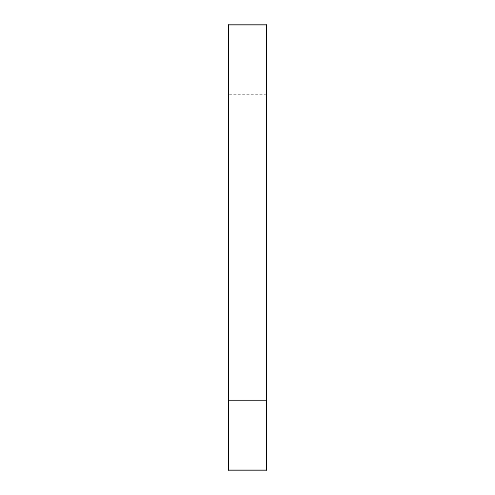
<?xml version="1.0" encoding="UTF-8"?>
<svg xmlns="http://www.w3.org/2000/svg" width="495" height="495" viewBox="0 0 495 495"><rect width="100%" height="100%" fill="white"/><g stroke="black" fill="none" stroke-linecap="round" stroke-linejoin="round"><path stroke-width="0.37" stroke-dasharray="2.48 1.86" d="M229.34 94.267L265.66 94.267"/><path stroke-width="0.74" d="M228.566 470.25L228.566 24.75L266.434 24.75L266.434 470.25L228.566 470.25L228.566 95.844M228.566 94.267L228.566 24.75M228.566 400.368L266.434 400.368M266.434 24.75L266.434 470.25"/></g></svg>
